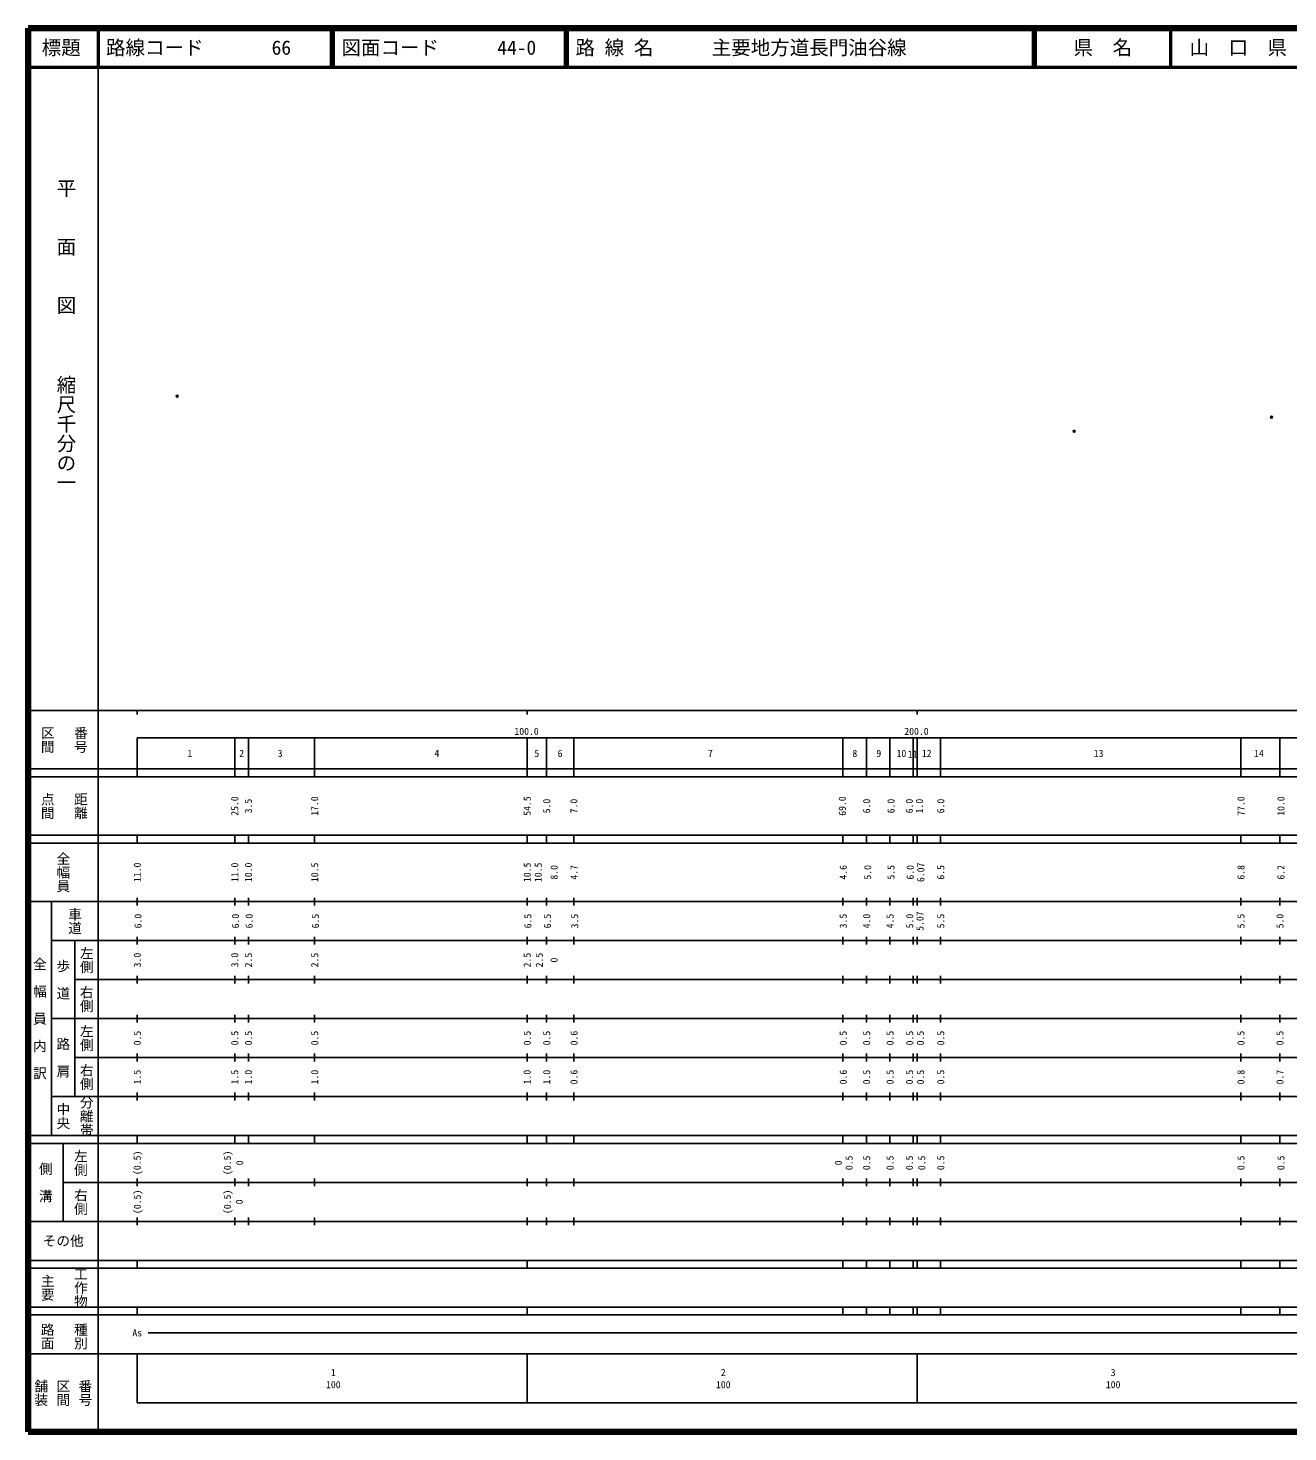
# Model space of a CAD drawing. Units: millimetres on the paper. Extents: x 40 to 680, y 20 to 380.
# Drawn here: x 40 to 363.1, y 20 to 380 of the extents above; entities that cross this region are included whole.
import ezdxf
from ezdxf.enums import TextEntityAlignment as Align

# ---------------------------------------------------------------- set-up
doc = ezdxf.new("R2010")
doc.units = ezdxf.units.MM
doc.header["$PDMODE"] = 32
doc.header["$PDSIZE"] = 0.5
doc.layers.add('M-OTRS', color=6, linetype='Continuous')
for name, color, linetype, lineweight in [('M-TTL', 2, 'Continuous', 140), ('M-TTL-BAND', 7, 'Continuous', 25), ('M-TTL-LINE', 7, 'Continuous', 50), ('M-TTL-TXT', 7, 'Continuous', 13)]:
    doc.layers.add(name, color=color, linetype=linetype, lineweight=lineweight)
doc.styles.add('@ＭＳ ゴシック', font='')
doc.styles.add('ＭＳ ゴシック', font='')
doc.styles.get('@ＭＳ ゴシック').set_extended_font_data('@MS Gothic')
doc.styles.get('ＭＳ ゴシック').set_extended_font_data('MS Gothic')

msp = doc.modelspace()

# ---------------------------------------------------------------- linework, layer by layer
at = {"layer": 'M-OTRS'}
for p in [(78.261, 285.579), (358.907, 280.187), (308.283, 276.596)]:
    msp.add_point(p, dxfattribs=at)
at = {"layer": 'M-TTL'}
for p, q in [((40, 380), (40, 20)), ((680, 380), (40, 380)), ((40, 20), (680, 20))]:
    msp.add_line(p, q, dxfattribs=at)
at = {"layer": 'M-TTL-BAND'}
for p, q in [((58, 370), (58, 20)), ((40, 205), (579, 205)), ((68, 205), (68, 204)), ((168, 205), (168, 204)), ((268, 205), (268, 204)), ((68, 198), (579, 198)), ((68, 198), (68, 188)), ((93, 198), (93, 188)), ((96.5, 198), (96.5, 188)), ((113.5, 198), (113.5, 188)), ((168, 198), (168, 188)), ((173, 198), (173, 188)), ((180, 198), (180, 188)), ((249, 198), (249, 188)), ((255, 198), (255, 188)), ((261, 198), (261, 188)), ((267, 198), (267, 188)), ((268, 198), (268, 188)), ((274, 198), (274, 188)), ((351, 198), (351, 188)), ((361, 198), (361, 188)), ((40, 190), (579, 190)), ((40, 188), (579, 188)), ((40, 173), (579, 173)), ((68, 173), (68, 171)), ((68, 171), (68, 173)), ((93, 173), (93, 171)), ((96.5, 173), (96.5, 171)), ((113.5, 173), (113.5, 171)), ((168, 171), (168, 173)), ((173, 173), (173, 171)), ((180, 173), (180, 171)), ((249, 173), (249, 171)), ((255, 173), (255, 171)), ((261, 173), (261, 171)), ((267, 173), (267, 171)), ((268, 171), (268, 173)), ((274, 173), (274, 171)), ((351, 173), (351, 171)), ((361, 173), (361, 171)), ((40, 171), (579, 171)), ((40, 156), (579, 156)), ((46, 96), (46, 156)), ((68, 157), (68, 155)), ((68, 155), (68, 157)), ((93, 157), (93, 155)), ((96.5, 157), (96.5, 155)), ((113.5, 157), (113.5, 155)), ((168, 155), (168, 157)), ((173, 157), (173, 155)), ((180, 157), (180, 155)), ((249, 157), (249, 155)), ((255, 157), (255, 155)), ((261, 157), (261, 155)), ((267, 157), (267, 155)), ((268, 155), (268, 157)), ((274, 157), (274, 155)), ((351, 157), (351, 155)), ((361, 157), (361, 155)), ((46, 146), (579, 146)), ((52, 146), (52, 106)), ((68, 147), (68, 145)), ((68, 145), (68, 147)), ((93, 147), (93, 145)), ((96.5, 147), (96.5, 145)), ((113.5, 147), (113.5, 145)), ((168, 145), (168, 147)), ((173, 147), (173, 145)), ((180, 147), (180, 145)), ((249, 147), (249, 145)), ((255, 147), (255, 145)), ((261, 147), (261, 145)), ((267, 147), (267, 145)), ((268, 145), (268, 147)), ((274, 147), (274, 145)), ((351, 147), (351, 145)), ((361, 147), (361, 145)), ((68, 137), (68, 135)), ((68, 135), (68, 137)), ((93, 137), (93, 135)), ((96.5, 137), (96.5, 135)), ((113.5, 137), (113.5, 135)), ((168, 135), (168, 137)), ((173, 137), (173, 135)), ((180, 137), (180, 135)), ((249, 137), (249, 135)), ((255, 137), (255, 135)), ((261, 137), (261, 135)), ((267, 137), (267, 135)), ((268, 135), (268, 137)), ((274, 137), (274, 135)), ((351, 137), (351, 135)), ((361, 137), (361, 135)), ((52, 136), (579, 136)), ((46, 126), (579, 126)), ((68, 127), (68, 125)), ((68, 125), (68, 127)), ((93, 127), (93, 125)), ((96.5, 127), (96.5, 125)), ((113.5, 127), (113.5, 125)), ((168, 125), (168, 127)), ((173, 127), (173, 125)), ((180, 127), (180, 125)), ((249, 127), (249, 125)), ((255, 127), (255, 125)), ((261, 127), (261, 125)), ((267, 127), (267, 125)), ((268, 125), (268, 127)), ((274, 127), (274, 125)), ((351, 127), (351, 125)), ((361, 127), (361, 125)), ((52, 116), (579, 116)), ((68, 117), (68, 115)), ((68, 115), (68, 117)), ((93, 117), (93, 115)), ((96.5, 117), (96.5, 115)), ((113.5, 117), (113.5, 115)), ((168, 115), (168, 117)), ((173, 117), (173, 115)), ((180, 117), (180, 115)), ((249, 117), (249, 115)), ((255, 117), (255, 115)), ((261, 117), (261, 115)), ((267, 117), (267, 115)), ((268, 115), (268, 117)), ((274, 117), (274, 115)), ((351, 117), (351, 115)), ((361, 117), (361, 115)), ((46, 106), (579, 106)), ((68, 107), (68, 105)), ((68, 105), (68, 107)), ((93, 107), (93, 105)), ((96.5, 107), (96.5, 105)), ((113.5, 107), (113.5, 105)), ((168, 105), (168, 107)), ((173, 107), (173, 105)), ((180, 107), (180, 105)), ((249, 107), (249, 105)), ((255, 107), (255, 105)), ((261, 107), (261, 105)), ((267, 107), (267, 105)), ((268, 105), (268, 107)), ((274, 107), (274, 105)), ((351, 107), (351, 105)), ((361, 107), (361, 105)), ((40, 96), (579, 96)), ((40, 94), (579, 94)), ((49, 94), (49, 74)), ((68, 96), (68, 94)), ((68, 94), (68, 96)), ((93, 96), (93, 94)), ((96.5, 96), (96.5, 94)), ((113.5, 96), (113.5, 94)), ((168, 94), (168, 96)), ((173, 96), (173, 94)), ((180, 96), (180, 94)), ((249, 96), (249, 94)), ((255, 96), (255, 94)), ((261, 96), (261, 94)), ((267, 96), (267, 94)), ((268, 94), (268, 96)), ((274, 96), (274, 94)), ((351, 96), (351, 94)), ((361, 96), (361, 94)), ((49, 84), (579, 84)), ((68, 85), (68, 83)), ((68, 83), (68, 85)), ((93, 85), (93, 83)), ((96.5, 85), (96.5, 83)), ((113.5, 85), (113.5, 83)), ((168, 83), (168, 85)), ((173, 85), (173, 83)), ((180, 85), (180, 83)), ((249, 85), (249, 83)), ((255, 85), (255, 83)), ((261, 85), (261, 83)), ((267, 85), (267, 83)), ((268, 83), (268, 85)), ((274, 85), (274, 83)), ((351, 85), (351, 83)), ((361, 85), (361, 83)), ((40, 74), (579, 74)), ((68, 75), (68, 73)), ((68, 73), (68, 75)), ((93, 75), (93, 73)), ((96.5, 75), (96.5, 73)), ((113.5, 75), (113.5, 73)), ((168, 73), (168, 75)), ((173, 75), (173, 73)), ((180, 75), (180, 73)), ((249, 75), (249, 73)), ((255, 75), (255, 73)), ((261, 75), (261, 73)), ((267, 75), (267, 73)), ((268, 73), (268, 75)), ((274, 75), (274, 73)), ((351, 75), (351, 73)), ((361, 75), (361, 73)), ((40, 64), (579, 64)), ((40, 62), (579, 62)), ((68, 62), (68, 64)), ((168, 62), (168, 64)), ((249, 64), (249, 62)), ((255, 64), (255, 62)), ((261, 64), (261, 62)), ((267, 64), (267, 62)), ((268, 62), (268, 64)), ((274, 64), (274, 62)), ((351, 64), (351, 62)), ((361, 64), (361, 62)), ((40, 52), (579, 52)), ((68, 50), (68, 52)), ((168, 50), (168, 52)), ((249, 52), (249, 50)), ((255, 52), (255, 50)), ((261, 52), (261, 50)), ((267, 52), (267, 50)), ((268, 50), (268, 52)), ((274, 52), (274, 50)), ((351, 52), (351, 50)), ((361, 52), (361, 50)), ((40, 50), (579, 50)), ((70.805, 45.406), (509.556, 45.406)), ((40, 40), (579, 40)), ((68, 40), (68, 27.5)), ((168, 40), (168, 27.5)), ((268, 40), (268, 27.5)), ((68, 27.5), (579, 27.5))]:
    msp.add_line(p, q, dxfattribs=at)
at = {"layer": 'M-TTL-LINE'}
for p, q in [((58, 380), (58, 370)), ((117.75, 380), (117.75, 370)), ((118.25, 380), (118.25, 370)), ((177.75, 380), (177.75, 370)), ((178.25, 380), (178.25, 370)), ((297.75, 380), (297.75, 370)), ((298.25, 380), (298.25, 370)), ((333, 380), (333, 370)), ((40, 370), (680, 370))]:
    msp.add_line(p, q, dxfattribs=at)

# ---------------------------------------------------------------- texts
at = {"layer": 'M-TTL-BAND', "style": '@ＭＳ ゴシック'}
for s, p in [('平\u3000\u3000面\u3000\u3000図', (49.777, 306.475)), ('縮尺千分の一', (49.777, 261.03))]:
    msp.add_text(s, height=3.666, rotation=270, dxfattribs=at).set_placement(p, align=Align.MIDDLE_RIGHT)
at = {"layer": 'M-TTL-BAND'}
for s, height, rotation, style, p in [('区間', 2.566, 270, '@ＭＳ ゴシック', (45, 197.5)), ('番号', 2.566, 270, '@ＭＳ ゴシック', (53.5, 197.5)), ('点間', 2.566, 270, '@ＭＳ ゴシック', (45, 180.5)), ('距離', 2.566, 270, '@ＭＳ ゴシック', (53.5, 180.5)), ('25.0', 1.833, 90, 'ＭＳ ゴシック', (92.996, 180.5)), ('3.5', 1.833, 90, 'ＭＳ ゴシック', (96.472, 180.5)), ('17.0', 1.833, 90, 'ＭＳ ゴシック', (113.491, 180.5)), ('54.5', 1.833, 90, 'ＭＳ ゴシック', (167.996, 180.5)), ('5.0', 1.833, 90, 'ＭＳ ゴシック', (173.013, 180.5)), ('7.0', 1.833, 90, 'ＭＳ ゴシック', (179.976, 180.5)), ('69.0', 1.833, 90, 'ＭＳ ゴシック', (248.804, 180.5)), ('6.0', 1.833, 90, 'ＭＳ ゴシック', (255.054, 180.5)), ('6.0', 1.833, 90, 'ＭＳ ゴシック', (261.305, 180.5)), ('6.0', 1.833, 90, 'ＭＳ ゴシック', (265.992, 180.5)), ('1.0', 1.833, 90, 'ＭＳ ゴシック', (268.595, 180.5)), ('6.0', 1.833, 90, 'ＭＳ ゴシック', (274.055, 180.5)), ('77.0', 1.833, 90, 'ＭＳ ゴシック', (351.058, 180.5)), ('10.0', 1.833, 90, 'ＭＳ ゴシック', (361.308, 180.5)), ('全幅員', 2.566, 270, '@ＭＳ ゴシック', (49, 163.5)), ('11.0', 1.833, 90, 'ＭＳ ゴシック', (68.001, 163.5)), ('11.0', 1.833, 90, 'ＭＳ ゴシック', (93.001, 163.5)), ('10.0', 1.833, 90, 'ＭＳ ゴシック', (96.501, 163.5)), ('10.5', 1.833, 90, 'ＭＳ ゴシック', (113.501, 163.5)), ('10.5', 1.833, 90, 'ＭＳ ゴシック', (168.001, 163.5)), ('10.5', 1.833, 90, 'ＭＳ ゴシック', (170.831, 163.5)), ('6.07', 1.833, 90, 'ＭＳ ゴシック', (268.934, 163.5)), ('8.0', 1.833, 90, 'ＭＳ ゴシック', (174.895, 163.5)), ('4.7', 1.833, 90, 'ＭＳ ゴシック', (180.001, 163.5)), ('4.6', 1.833, 90, 'ＭＳ ゴシック', (249.054, 163.5)), ('5.0', 1.833, 90, 'ＭＳ ゴシック', (255.304, 163.5)), ('5.5', 1.833, 90, 'ＭＳ ゴシック', (261.305, 163.5)), ('6.0', 1.833, 90, 'ＭＳ ゴシック', (266.222, 163.5)), ('6.5', 1.833, 90, 'ＭＳ ゴシック', (274.055, 163.5)), ('6.8', 1.833, 90, 'ＭＳ ゴシック', (351.058, 163.5)), ('6.2', 1.833, 90, 'ＭＳ ゴシック', (361.308, 163.5)), ('車道', 2.566, 270, '@ＭＳ ゴシック', (52, 151)), ('6.0', 1.833, 90, 'ＭＳ ゴシック', (68.178, 151)), ('6.0', 1.833, 90, 'ＭＳ ゴシック', (93.178, 151)), ('6.0', 1.833, 90, 'ＭＳ ゴシック', (96.678, 151)), ('6.5', 1.833, 90, 'ＭＳ ゴシック', (113.678, 151)), ('6.5', 1.833, 90, 'ＭＳ ゴシック', (168.178, 151)), ('6.5', 1.833, 90, 'ＭＳ ゴシック', (173.178, 151)), ('3.5', 1.833, 90, 'ＭＳ ゴシック', (180.178, 151)), ('3.5', 1.833, 90, 'ＭＳ ゴシック', (249.054, 151)), ('4.0', 1.833, 90, 'ＭＳ ゴシック', (255.054, 151)), ('4.5', 1.833, 90, 'ＭＳ ゴシック', (261.055, 151)), ('5.0', 1.833, 90, 'ＭＳ ゴシック', (266.1, 151)), ('5.07', 1.833, 90, 'ＭＳ ゴシック', (268.74, 151)), ('5.5', 1.833, 90, 'ＭＳ ゴシック', (274.055, 151)), ('5.5', 1.833, 90, 'ＭＳ ゴシック', (351.058, 151)), ('5.0', 1.833, 90, 'ＭＳ ゴシック', (361.058, 151)), ('左側', 2.566, 270, '@ＭＳ ゴシック', (55, 141)), ('全\u3000幅\u3000員\u3000内\u3000訳', 2.566, 270, '@ＭＳ ゴシック', (43, 126)), ('歩\u3000道', 2.566, 270, '@ＭＳ ゴシック', (49, 136)), ('3.0', 1.833, 90, 'ＭＳ ゴシック', (68.003, 141)), ('3.0', 1.833, 90, 'ＭＳ ゴシック', (93.003, 141)), ('2.5', 1.833, 90, 'ＭＳ ゴシック', (96.503, 141)), ('2.5', 1.833, 90, 'ＭＳ ゴシック', (113.503, 141)), ('2.5', 1.833, 90, 'ＭＳ ゴシック', (168.003, 141)), ('2.5', 1.833, 90, 'ＭＳ ゴシック', (171.103, 141)), ('0', 1.833, 90, 'ＭＳ ゴシック', (174.889, 141)), ('右側', 2.566, 270, '@ＭＳ ゴシック', (55, 131)), ('左側', 2.566, 270, '@ＭＳ ゴシック', (55, 121)), ('0.5', 1.833, 90, 'ＭＳ ゴシック', (68.011, 121)), ('0.5', 1.833, 90, 'ＭＳ ゴシック', (93.011, 121)), ('0.5', 1.833, 90, 'ＭＳ ゴシック', (96.511, 121)), ('0.5', 1.833, 90, 'ＭＳ ゴシック', (113.511, 121)), ('0.5', 1.833, 90, 'ＭＳ ゴシック', (168.011, 121)), ('0.5', 1.833, 90, 'ＭＳ ゴシック', (173.011, 121)), ('0.6', 1.833, 90, 'ＭＳ ゴシック', (180.011, 121)), ('0.5', 1.833, 90, 'ＭＳ ゴシック', (249.054, 121)), ('0.5', 1.833, 90, 'ＭＳ ゴシック', (255.054, 121)), ('0.5', 1.833, 90, 'ＭＳ ゴシック', (261.055, 121)), ('0.5', 1.833, 90, 'ＭＳ ゴシック', (266.108, 121)), ('0.5', 1.833, 90, 'ＭＳ ゴシック', (268.82, 121)), ('0.5', 1.833, 90, 'ＭＳ ゴシック', (274.055, 121)), ('0.5', 1.833, 90, 'ＭＳ ゴシック', (351.058, 121)), ('0.5', 1.833, 90, 'ＭＳ ゴシック', (361.058, 121)), ('路\u3000肩', 2.566, 270, '@ＭＳ ゴシック', (49, 116)), ('右側', 2.566, 270, '@ＭＳ ゴシック', (55, 111)), ('1.5', 1.833, 90, 'ＭＳ ゴシック', (67.999, 111)), ('1.5', 1.833, 90, 'ＭＳ ゴシック', (92.999, 111)), ('1.0', 1.833, 90, 'ＭＳ ゴシック', (96.499, 111)), ('1.0', 1.833, 90, 'ＭＳ ゴシック', (113.499, 111)), ('1.0', 1.833, 90, 'ＭＳ ゴシック', (167.999, 111)), ('1.0', 1.833, 90, 'ＭＳ ゴシック', (172.999, 111)), ('0.6', 1.833, 90, 'ＭＳ ゴシック', (179.999, 111)), ('0.6', 1.833, 90, 'ＭＳ ゴシック', (249.054, 111)), ('0.5', 1.833, 90, 'ＭＳ ゴシック', (255.054, 111)), ('0.5', 1.833, 90, 'ＭＳ ゴシック', (261.055, 111)), ('0.5', 1.833, 90, 'ＭＳ ゴシック', (266.036, 111)), ('0.5', 1.833, 90, 'ＭＳ ゴシック', (268.856, 111)), ('0.5', 1.833, 90, 'ＭＳ ゴシック', (274.055, 111)), ('0.8', 1.833, 90, 'ＭＳ ゴシック', (351.058, 111)), ('0.7', 1.833, 90, 'ＭＳ ゴシック', (361.058, 111)), ('分離帯', 2.566, 270, '@ＭＳ ゴシック', (55, 101)), ('中央', 2.566, 270, '@ＭＳ ゴシック', (49, 101)), ('左側', 2.566, 270, '@ＭＳ ゴシック', (53.5, 89)), ('(0.5)', 1.833, 90, 'ＭＳ ゴシック', (67.985, 89)), ('(0.5)', 1.833, 90, 'ＭＳ ゴシック', (91.107, 89)), ('0.5', 1.833, 90, 'ＭＳ ゴシック', (250.554, 89)), ('0.5', 1.833, 90, 'ＭＳ ゴシック', (255.054, 89)), ('0.5', 1.833, 90, 'ＭＳ ゴシック', (261.055, 89)), ('0.5', 1.833, 90, 'ＭＳ ゴシック', (266.018, 89)), ('0.5', 1.833, 90, 'ＭＳ ゴシック', (269.174, 89)), ('0.5', 1.833, 90, 'ＭＳ ゴシック', (274.055, 89)), ('0.5', 1.833, 90, 'ＭＳ ゴシック', (351.058, 89)), ('0.5', 1.833, 90, 'ＭＳ ゴシック', (361.308, 89)), ('側\u3000溝', 2.566, 270, '@ＭＳ ゴシック', (44.5, 84)), ('0', 1.833, 90, 'ＭＳ ゴシック', (94.246, 89)), ('0', 1.833, 90, 'ＭＳ ゴシック', (247.804, 89)), ('右側', 2.566, 270, '@ＭＳ ゴシック', (53.5, 79)), ('(0.5)', 1.833, 90, 'ＭＳ ゴシック', (68.011, 79)), ('(0.5)', 1.833, 90, 'ＭＳ ゴシック', (91.107, 79)), ('0', 1.833, 90, 'ＭＳ ゴシック', (94.171, 79)), ('工作物', 2.566, 270, '@ＭＳ ゴシック', (53.5, 57)), ('主要', 2.566, 270, '@ＭＳ ゴシック', (45, 57)), ('路面', 2.566, 270, '@ＭＳ ゴシック', (45, 44.5)), ('種別', 2.566, 270, '@ＭＳ ゴシック', (53.5, 44.5)), ('舗装', 2.566, 270, '@ＭＳ ゴシック', (43.333, 30)), ('区間', 2.566, 270, '@ＭＳ ゴシック', (49, 30)), ('番号', 2.566, 270, '@ＭＳ ゴシック', (54.667, 30))]:
    msp.add_text(s, height=height, rotation=rotation, dxfattribs=dict(at, style=style)).set_placement(p, align=Align.MIDDLE_CENTER)
at = {"layer": 'M-TTL-BAND', "style": 'ＭＳ ゴシック'}
for s, p in [('100.0', (167.844, 198.195)), ('200.0', (267.844, 198.195))]:
    msp.add_text(s, height=1.833, dxfattribs=at).set_placement(p, align=Align.BOTTOM_CENTER)
for s, height, p in [('1', 1.833, (81.498, 194)), ('2', 1.833, (94.774, 194)), ('3', 1.833, (104.648, 194)), ('4', 1.833, (144.843, 194)), ('5', 1.833, (170.483, 194)), ('6', 1.833, (176.446, 194)), ('7', 1.833, (214.99, 194)), ('8', 1.833, (252.041, 194)), ('9', 1.833, (258.177, 194)), ('10', 1.833, (263.984, 194)), ('11', 1.833, (266.848, 193.811)), ('12', 1.833, (270.468, 194)), ('13', 1.833, (314.55, 194)), ('14', 1.833, (355.683, 194)), ('その他', 2.566, (49, 69)), ('As', 1.833, (67.996, 45.406)), ('1', 1.833, (118.288, 35.238)), ('2', 1.833, (218.288, 35.238)), ('3', 1.833, (318.288, 35.238)), ('100', 1.833, (118.288, 32.131)), ('100', 1.833, (218.288, 32.131)), ('100', 1.833, (318.288, 32.131))]:
    msp.add_text(s, height=height, dxfattribs=at).set_placement(p, align=Align.MIDDLE_CENTER)
at = {"layer": 'M-TTL-TXT', "style": 'ＭＳ ゴシック'}
for s, p in [('標題', (48.5, 375)), ('県\u3000名', (315.625, 375)), ('山\u3000口\u3000県', (350.375, 375))]:
    msp.add_text(s, height=3.666, dxfattribs=at).set_placement(p, align=Align.MIDDLE_CENTER)
for s, p in [('路線コード       66', (60, 375)), ('図面コード      44-0', (120.38, 375)), ('路 線 名      主要地方道長門油谷線', (180.38, 375))]:
    msp.add_text(s, height=3.666, dxfattribs=at).set_placement(p, align=Align.MIDDLE_LEFT)

doc.saveas('drawing.dxf')
